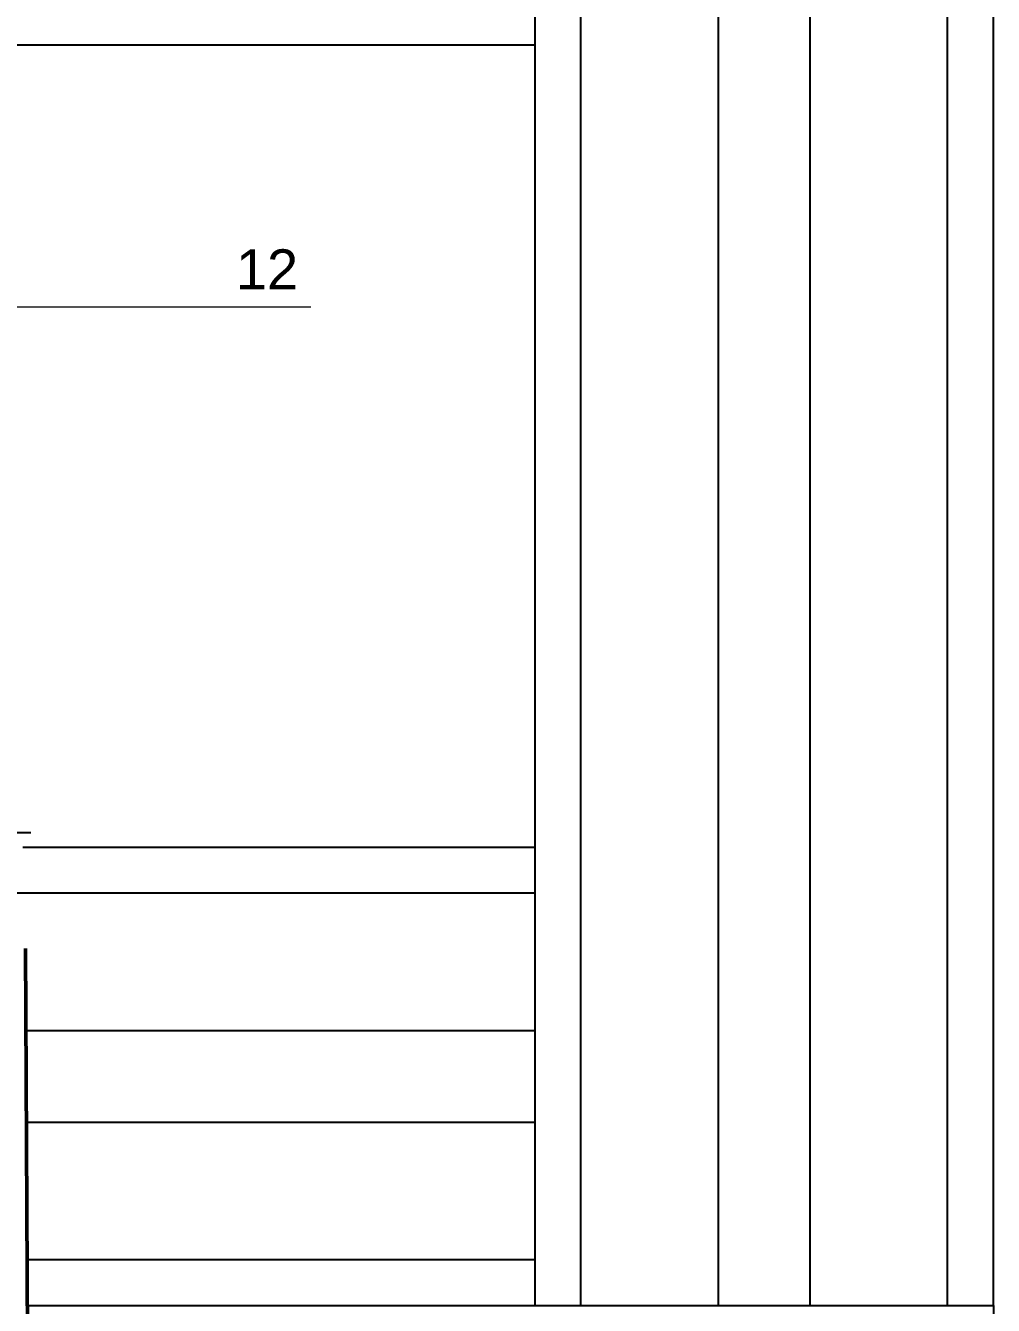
# Model space of a CAD drawing. Header units: millimetres. Extents: x 1269 to 5832, y 527 to 3540.
# Drawn here: x 5079.4 to 5163.9, y 1040.8 to 1152.5 of the extents above; entities that cross this region are included whole.
import ezdxf

# ---------------------------------------------------------------- set-up
doc = ezdxf.new("R2010")
doc.units = ezdxf.units.MM
doc.linetypes.add('CENTER', pattern=[50.8, 31.75, -6.35, 6.35, -6.35])
doc.linetypes.add('phl_thick', pattern=[0])
doc.layers.add('AM_5', color=7, linetype='Continuous', lineweight=50)
doc.layers.add('DEFAULT_1', color=7, linetype='CENTER')
doc.layers.add('projection', color=7, linetype='Continuous')
doc.styles.get("Standard").update_dxf_attribs({"font": 'arial.ttf'})
doc.dimstyles.new('AM_ISO$0', dxfattribs={"dimtxt": 3.5, "dimasz": 3.5, "dimexe": 1, "dimexo": 1, "dimgap": 1.5, "dimtad": 1, "dimdsep": 46, "dimtxsty": 'Standard', "dimcen": 0, "dimclrd": 256, "dimclre": 256, "dimclrt": 7, "dimadec": 0, "dimazin": 2, "dimtp": 0.1, "dimtm": 0.1, "dimtfac": 0.71, "dimtdec": 3, "dimtmove": 0, "dimatfit": 3, "dimfxl": 1, "dimlwd": -1, "dimlwe": -1, "dimarcsym": 1})

# ---------------------------------------------------------------- blocks, each defined once
blk = doc.blocks.new('*D79')
at = {"layer": 'AM_5', "linetype": 'ByBlock', "lineweight": 9, "transparency": 16777216}
for p, q in [((5057.37, 1127.07), (5057.37, 1128.95)), ((5060.87, 1127.95), (5065.87, 1127.95)), ((5069.37, 1128.06), (5069.37, 1126.95)), ((5069.37, 1127.95), (5104.3, 1127.95))]:
    blk.add_line(p, q, dxfattribs=at)
at = {"layer": 'AM_5', "transparency": 16777216}
for points in [[(5060.87, 1128.54), (5060.87, 1127.37), (5057.37, 1127.95)], [(5065.87, 1128.54), (5065.87, 1127.37), (5069.37, 1127.95)]]:
    blk.add_solid(points, dxfattribs=at)
at = {"layer": 'Defpoints', "color": 0, "transparency": 16777216}
for p in [(5069.37, 1129.06), (5069.37, 1127.95), (5057.37, 1126.07)]:
    blk.add_point(p, dxfattribs=at)
at = {"layer": 'AM_5', "color": 7, "lineweight": 9, "transparency": 16777216, "insert": (5100.47, 1131.21), "char_height": 3.5, "attachment_point": 5}
blk.add_mtext('12', dxfattribs=at)

msp = doc.modelspace()

# ---------------------------------------------------------------- linework, layer by layer
for p, q in [((5123.867, 1150.789), (5069.367, 1150.789)), ((5068.598, 1076.789), (5123.867, 1076.789)), ((5163.867, 1040.789), (5163.867, 1000.789))]:
    msp.add_line(p, q)
at = {"layer": 'AM_5'}
msp.add_line((5079.383, 1071.952, 1.346), (5079.606, 1029.248, 1.346), dxfattribs=at)
at = {"layer": 'DEFAULT_1', "color": 0, "linetype": 'CENTER'}
msp.add_line((5077.992, 1082.072), (5079.867, 1082.072), dxfattribs=at)
at = {"layer": 'projection', "color": 7, "linetype": 'phl_thick'}
for p, q in [((5123.867, 1040.789), (5123.867, 1250.742)), ((5127.867, 1040.789), (5127.867, 1250.742)), ((5139.867, 1040.789), (5139.867, 1250.742)), ((5147.867, 1040.789), (5147.867, 1250.742)), ((5159.867, 1040.789), (5159.867, 1250.742)), ((5163.867, 1040.789), (5163.867, 1250.742)), ((5079.159, 1080.789), (5123.867, 1080.789)), ((5079.42, 1064.789), (5123.867, 1064.789)), ((5079.462, 1056.789), (5123.867, 1056.789)), ((5079.525, 1044.789), (5123.867, 1044.789)), ((5079.546, 1040.789), (5163.867, 1040.789))]:
    msp.add_line(p, q, dxfattribs=at)

# ---------------------------------------------------------------- dimensions: what is measured, and where the dimension line sits
at = {"layer": 'AM_5', "lineweight": 9}
dim = msp.add_linear_dim(base=(5069.367, 1127.954), p1=(5057.367, 1126.072), p2=(5069.367, 1129.058), dimstyle='AM_ISO$0', override={"dimlwd": 9, "dimlwe": 9}, dxfattribs=at)
dim.commit()
dim.dimension.update_dxf_attribs({"geometry": '*D79', "text_midpoint": (5100.472, 1127.954), "dimtype": 160})

doc.saveas('drawing.dxf')
